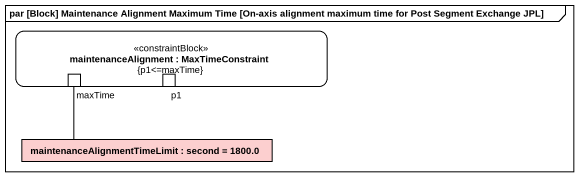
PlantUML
@startuml
mainframe par [Block] Maintenance Alignment Maximum Time [On-axis alignment maximum time for Post Segment Exchange JPL]
rectangle "maintenanceAlignment : MaxTimeConstraint\n{p1<=maxTime}" as maintenanceAlignment <<constraintBlock>> {
  port maxTime
  port p1
}
rectangle "maintenanceAlignmentTimeLimit : second = 1800.0" as maintenanceAlignmentTimeLimi #FCCFCF
maxTime -- maintenanceAlignmentTimeLimi
@enduml
